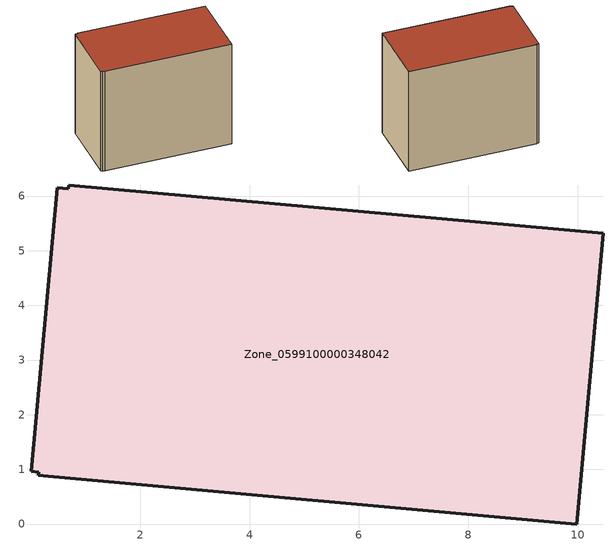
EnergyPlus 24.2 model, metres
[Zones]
Zone_0599100000348042
 floor ground (C_G): 0.69,6.2 10.47,5.32 9.99,0 0.32,0.87 0.13,0.89 0.14,0.95 0.01,0.96 0.48,6.15 0.68,6.13 z0
 wall outside (C_F): 9.99,0 10.47,5.32 0.69,6.2 0.68,6.13 0.48,6.15 0.01,0.96 0.14,0.95 0.13,0.89 0.32,0.87 9.99,0 z0:8.56
 roof outside (C_R): 10.47,5.32 0.69,6.2 0.68,6.13 0.48,6.15 0.01,0.96 0.14,0.95 0.13,0.89 0.32,0.87 9.99,0 z8.56
[BUILDING]
Pand.0599100000348042: North Axis=0; Terrain=City; Loads Convergence Tolerance Value=0.04; Temperature Convergence Tolerance Value=0.4; Solar Distribution=FullExterior; Maximum Number of Warmup Days=25; Minimum Number of Warmup Days=1
[Site:Location]
Rotterdam.The.Hague.AP_ZH_NLD Design_Conditions: Latitude=51.96; Longitude=4.45; Time Zone=1; Elevation=-4.5
[SITE:GROUNDTEMPERATURE:BUILDINGSURFACE]
18, 18, 18, 18, 18, 18, 18, 18, 18, 18, 18, 18
[MATERIAL] Thermal Absorptance=0.9; Solar Absorptance=0.7; Visible Absorptance=0.7
Name | Roughness | Thickness | Conductivity | Density | Specific Heat
G.TC.1992-2005 | MediumSmooth | 0.15 | 0.06 | 540 | 1210
F.TC.1992-2005 | Rough | 0.3 | 0.12 | 1920 | 840
R.TC.1992-2005 | MediumRough | 0.2 | 0.08 | 1500 | 1000
[CONSTRUCTION]
C_G: G.TC.1992-2005
C_F: F.TC.1992-2005
C_R: R.TC.1992-2005
[ZONE]
Zone_0599100000348042: Type=1; Multiplier=1; Ceiling Height=Autocalculate; Volume=Autocalculate; Floor Area=autocalculate; Part of Total Floor Area=Yes
[ZONEINFILTRATION:DESIGNFLOWRATE]
Infil_Zone_0599100000348042: Zone or ZoneList or Space or SpaceList=Zone_0599100000348042; Schedule=AlwaysOn; Design Flow Rate Calculation Method=Flow/Area; Flow Rate per Floor Area=0.0015; Constant Term Coefficient=1; Temperature Term Coefficient=0; Velocity Term Coefficient=0; Velocity Squared Term Coefficient=0
[HVACTEMPLATE:ZONE:IDEALLOADSAIRSYSTEM]
Zone_0599100000348042: Maximum Heating Supply Air Temperature=50; Minimum Cooling Supply Air Temperature=13; Maximum Heating Supply Air Humidity Ratio=0.0156; Minimum Cooling Supply Air Humidity Ratio=0.0077; Heating Limit=NoLimit; Cooling Limit=NoLimit; Dehumidification Control Type=ConstantSensibleHeatRatio; Cooling Sensible Heat Ratio=0.7; Dehumidification Setpoint=60; Humidification Control Type=None; Humidification Setpoint=30; Outdoor Air Method=None; Outdoor Air Flow Rate per Person=0.00944; Outdoor Air Flow Rate per Zone Floor Area=0; Outdoor Air Flow Rate per Zone=0; Demand Controlled Ventilation Type=None; Outdoor Air Economizer Type=NoEconomizer; Heat Recovery Type=None; Sensible Heat Recovery Effectiveness=0.7; Latent Heat Recovery Effectiveness=0.65
[ZONECONTROL:THERMOSTAT]
ThermostatControl_Zone_0599100000348042: Zone or ZoneList=Zone_0599100000348042; Control Type Schedule=DualSetpointControlType; Control 1=Thermostat_Zone_0599100000348042; Temperature Difference Between Cutout And Setpoint=0
[THERMOSTATSETPOINT:DUALSETPOINT]
Thermostat_Zone_0599100000348042: Heating Setpoint Temperature Schedule=HeatingSetpoint_Zone_0599100000348042; Cooling Setpoint Temperature Schedule=CoolingSetpoint_Zone_0599100000348042
[SCHEDULE:COMPACT]
HeatingSetpoint_Zone_0599100000348042: Through: 12/31, For: AllDays, Until: 24:00, 21
CoolingSetpoint_Zone_0599100000348042: Through: 12/31, For: AllDays, Until: 24:00, 24
DualSetpointControlType: Through: 12/31, For: AllDays, Until: 24:00, 4
AlwaysOn: Through: 12/31, For: AllDays, Until: 24:00, 1
